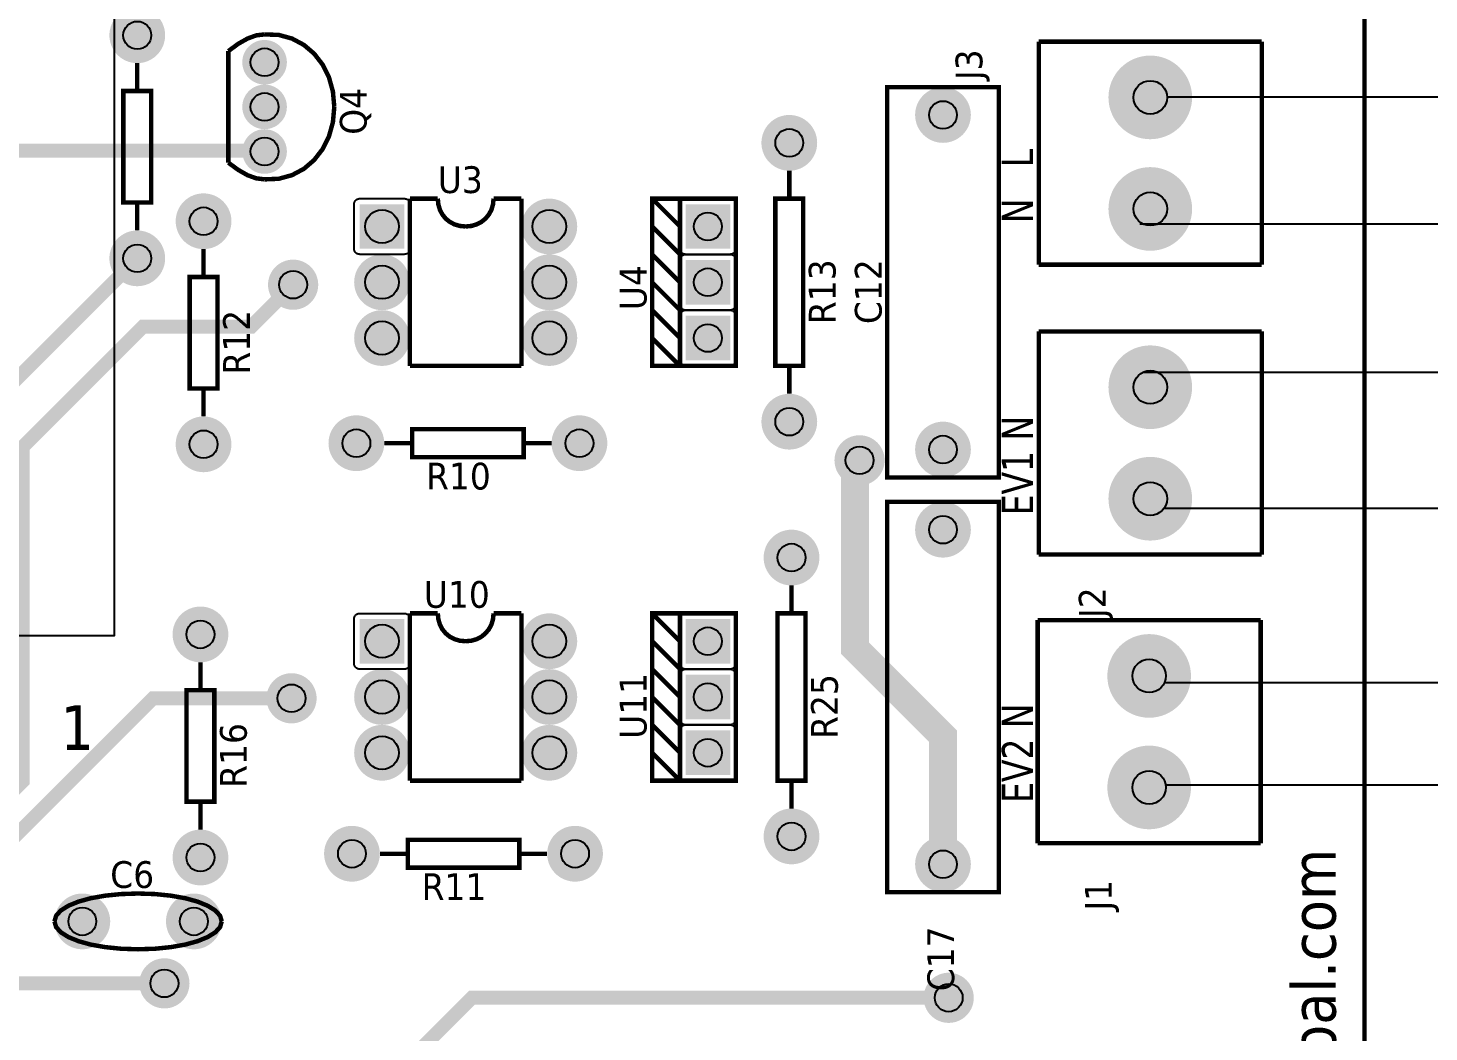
# Model space of a CAD drawing. Header units: millimetres. Extents: x 123.5 to 144.3, y 105.4 to 121.6.
# Drawn here: x 129.48 to 133.248, y 110.786 to 113.487 of the extents above; entities that cross this region are included whole.
import ezdxf

# ---------------------------------------------------------------- set-up
doc = ezdxf.new("R2010")
doc.units = ezdxf.units.MM
doc.layers.add('DESC', color=250, linetype='Continuous')
doc.layers.add('WIRES', color=7, linetype='Continuous')
doc.styles.get("Standard").update_dxf_attribs({"font": 'tahoma.ttf'})

# ---------------------------------------------------------------- blocks, each defined once
blk = doc.blocks.new('EPAD')
at = {"const_width": 0.5}
blk.add_lwpolyline([(-0.25, 0, 1), (0.25, 0, 1)], format="xyb", close=True, dxfattribs=at)
blk = doc.blocks.new('RPAD')
blk.add_trace([(-0.5, -0.5), (-0.5, 0.5), (0.5, -0.5), (0.5, 0.5)])
blk = doc.blocks.new('tarjetaa')
for points, const_width in [([(127.5557, 109.8881), (132.5833, 109.8881), (132.5833, 114.3448), (127.5557, 114.3448), (127.5557, 109.8881)], 0.008), ([(127.5557, 109.8881), (132.5833, 109.8881), (132.5833, 114.3448), (127.5557, 114.3448), (127.5557, 109.8881)], 0.008), ([(127.5557, 109.8881), (132.5833, 109.8881), (132.5833, 114.3448), (127.5557, 114.3448), (127.5557, 109.8881)], 0.008), ([(130.006, 113.3638), (130.006, 112.6267), (130.1462, 112.4865), (130.6095, 112.4865), (130.6108, 112.4852)], 0.025), ([(130.4312, 110.9935), (129.1629, 110.9935), (129.0832, 111.0731), (129.0832, 112.6547), (128.9753, 112.7626)], 0.025), ([(130.6108, 112.6952), (130.5957, 112.6934), (130.5802, 112.6877), (130.5637, 112.6784), (130.5458, 112.6652)], 0.008), ([(130.6108, 112.6952), (130.5957, 112.6934), (130.5802, 112.6877), (130.5637, 112.6784), (130.5458, 112.6652)], 0.008), ([(130.6108, 112.6952), (130.5957, 112.6934), (130.5802, 112.6877), (130.5637, 112.6784), (130.5458, 112.6652)], 0.008), ([(130.6108, 112.6952), (130.6364, 112.6942), (130.66, 112.6877), (130.6813, 112.6763), (130.6997, 112.6606), (130.7148, 112.6411), (130.7262, 112.6183), (130.7333, 112.5928), (130.7358, 112.5652)], 0.008), ([(130.6108, 112.6952), (130.6364, 112.6942), (130.66, 112.6877), (130.6813, 112.6763), (130.6997, 112.6606), (130.7148, 112.6411), (130.7262, 112.6183), (130.7333, 112.5928), (130.7358, 112.5652)], 0.008), ([(130.6108, 112.6952), (130.6364, 112.6942), (130.66, 112.6877), (130.6813, 112.6763), (130.6997, 112.6606), (130.7148, 112.6411), (130.7262, 112.6183), (130.7333, 112.5928), (130.7358, 112.5652)], 0.008), ([(132.399, 112.6822), (131.999, 112.6822)], 0.008), ([(131.999, 112.6822), (131.999, 112.2822)], 0.008), ([(132.399, 112.6822), (131.999, 112.6822)], 0.008), ([(131.999, 112.6822), (131.999, 112.2822)], 0.008), ([(132.399, 112.6822), (131.999, 112.6822)], 0.008), ([(131.999, 112.6822), (131.999, 112.2822)], 0.008), ([(132.399, 112.6822), (132.399, 112.2822)], 0.008), ([(132.399, 112.6822), (132.399, 112.2822)], 0.008), ([(132.399, 112.6822), (132.399, 112.2822)], 0.008), ([(131.8375, 110.9676), (130.9824, 110.9676), (130.675, 110.6601), (129.4017, 110.6601), (129.0203, 111.0416), (129.0203, 112.5398), (128.9117, 112.6484)], 0.025), ([(130.3825, 112.5936), (130.3825, 112.6436)], 0.008), ([(130.3825, 112.5936), (130.3825, 112.6436)], 0.008), ([(130.3825, 112.5936), (130.3825, 112.6436)], 0.008), ([(130.5458, 112.6652), (130.5458, 112.4652)], 0.008), ([(130.5458, 112.6652), (130.5458, 112.4652)], 0.008), ([(130.5458, 112.6652), (130.5458, 112.4652)], 0.008), ([(130.3575, 112.3936), (130.4075, 112.3936), (130.4075, 112.5936), (130.3575, 112.5936), (130.3575, 112.3936)], 0.008), ([(130.3575, 112.3936), (130.4075, 112.3936), (130.4075, 112.5936), (130.3575, 112.5936), (130.3575, 112.3936)], 0.008), ([(130.3575, 112.3936), (130.4075, 112.3936), (130.4075, 112.5936), (130.3575, 112.5936), (130.3575, 112.3936)], 0.008), ([(131.7273, 111.9007), (131.9273, 111.9007), (131.9273, 112.6007), (131.7273, 112.6007), (131.7273, 111.9007)], 0.008), ([(131.7273, 111.9007), (131.9273, 111.9007), (131.9273, 112.6007), (131.7273, 112.6007), (131.7273, 111.9007)], 0.008), ([(131.7273, 111.9007), (131.9273, 111.9007), (131.9273, 112.6007), (131.7273, 112.6007), (131.7273, 111.9007)], 0.008), ([(130.6108, 112.4352), (130.6364, 112.4363), (130.66, 112.4428), (130.6813, 112.4541), (130.6997, 112.4699), (130.7148, 112.4894), (130.7262, 112.5122), (130.7333, 112.5376), (130.7358, 112.5652)], 0.008), ([(130.6108, 112.4352), (130.6364, 112.4363), (130.66, 112.4428), (130.6813, 112.4541), (130.6997, 112.4699), (130.7148, 112.4894), (130.7262, 112.5122), (130.7333, 112.5376), (130.7358, 112.5652)], 0.008), ([(130.6108, 112.4352), (130.6364, 112.4363), (130.66, 112.4428), (130.6813, 112.4541), (130.6997, 112.4699), (130.7148, 112.4894), (130.7262, 112.5122), (130.7333, 112.5376), (130.7358, 112.5652)], 0.008), ([(130.6108, 112.4352), (130.5957, 112.4371), (130.5802, 112.4427), (130.5637, 112.4521), (130.5458, 112.4652)], 0.008), ([(130.6108, 112.4352), (130.5957, 112.4371), (130.5802, 112.4427), (130.5637, 112.4521), (130.5458, 112.4652)], 0.008), ([(130.6108, 112.4352), (130.5957, 112.4371), (130.5802, 112.4427), (130.5637, 112.4521), (130.5458, 112.4652)], 0.008), ([(131.5517, 112.4507), (131.5517, 112.4007)], 0.008), ([(131.5517, 112.4507), (131.5517, 112.4007)], 0.008), ([(131.5517, 112.4507), (131.5517, 112.4007)], 0.008), ([(130.3825, 112.3436), (130.3825, 112.3936)], 0.008), ([(130.3825, 112.3436), (130.3825, 112.3936)], 0.008), ([(130.3825, 112.3436), (130.3825, 112.3936)], 0.008), ([(130.8714, 112.4007), (130.9214, 112.4007)], 0.008), ([(130.8714, 112.4007), (130.8714, 112.1007)], 0.008), ([(130.8714, 112.4007), (130.9214, 112.4007)], 0.008), ([(130.8714, 112.4007), (130.8714, 112.1007)], 0.008), ([(130.8714, 112.4007), (130.9214, 112.4007)], 0.008), ([(130.8714, 112.4007), (130.8714, 112.1007)], 0.008), ([(130.9714, 112.3507), (130.961, 112.3517), (130.9514, 112.3545), (130.9429, 112.3589), (130.9356, 112.3648), (130.9296, 112.3722), (130.9252, 112.3807), (130.9224, 112.3902), (130.9214, 112.4007)], 0.008), ([(130.9714, 112.3507), (130.961, 112.3517), (130.9514, 112.3545), (130.9429, 112.3589), (130.9356, 112.3648), (130.9296, 112.3722), (130.9252, 112.3807), (130.9224, 112.3902), (130.9214, 112.4007)], 0.008), ([(130.9714, 112.3507), (130.961, 112.3517), (130.9514, 112.3545), (130.9429, 112.3589), (130.9356, 112.3648), (130.9296, 112.3722), (130.9252, 112.3807), (130.9224, 112.3902), (130.9214, 112.4007)], 0.008), ([(130.9714, 112.3507), (130.9816, 112.3517), (130.9911, 112.3545), (130.9996, 112.3589), (131.0069, 112.3648), (131.013, 112.3722), (131.0176, 112.3807), (131.0204, 112.3902), (131.0214, 112.4007)], 0.008), ([(130.9714, 112.3507), (130.9816, 112.3517), (130.9911, 112.3545), (130.9996, 112.3589), (131.0069, 112.3648), (131.013, 112.3722), (131.0176, 112.3807), (131.0204, 112.3902), (131.0214, 112.4007)], 0.008), ([(130.9714, 112.3507), (130.9816, 112.3517), (130.9911, 112.3545), (130.9996, 112.3589), (131.0069, 112.3648), (131.013, 112.3722), (131.0176, 112.3807), (131.0204, 112.3902), (131.0214, 112.4007)], 0.008), ([(131.0214, 112.4007), (131.0714, 112.4007)], 0.008), ([(131.0214, 112.4007), (131.0714, 112.4007)], 0.008), ([(131.0214, 112.4007), (131.0714, 112.4007)], 0.008), ([(131.0714, 112.4007), (131.0714, 112.1007)], 0.008), ([(131.0714, 112.4007), (131.0714, 112.1007)], 0.008), ([(131.0714, 112.4007), (131.0714, 112.1007)], 0.008), ([(131.3557, 112.1007), (131.4557, 112.1007), (131.4557, 112.4007), (131.3557, 112.4007), (131.3557, 112.1007), (131.3057, 112.1007), (131.3057, 112.4007), (131.3557, 112.4007)], 0.008), ([(131.3557, 112.3507), (131.3057, 112.4007)], 0.008), ([(131.3557, 112.1007), (131.4557, 112.1007), (131.4557, 112.4007), (131.3557, 112.4007), (131.3557, 112.1007), (131.3057, 112.1007), (131.3057, 112.4007), (131.3557, 112.4007)], 0.008), ([(131.3557, 112.3507), (131.3057, 112.4007)], 0.008), ([(131.3557, 112.1007), (131.4557, 112.1007), (131.4557, 112.4007), (131.3557, 112.4007), (131.3557, 112.1007), (131.3057, 112.1007), (131.3057, 112.4007), (131.3557, 112.4007)], 0.008), ([(131.3557, 112.3507), (131.3057, 112.4007)], 0.008), ([(131.5267, 112.1007), (131.5767, 112.1007), (131.5767, 112.4007), (131.5267, 112.4007), (131.5267, 112.1007)], 0.008), ([(131.5267, 112.1007), (131.5767, 112.1007), (131.5767, 112.4007), (131.5267, 112.4007), (131.5267, 112.1007)], 0.008), ([(131.5267, 112.1007), (131.5767, 112.1007), (131.5767, 112.4007), (131.5267, 112.4007), (131.5267, 112.1007)], 0.008), ([(131.3557, 112.3007), (131.3057, 112.3507)], 0.008), ([(131.3557, 112.3007), (131.3057, 112.3507)], 0.008), ([(131.3557, 112.3007), (131.3057, 112.3507)], 0.008), ([(129.4061, 111.7188), (129.8065, 111.3183), (130.0222, 111.3183), (130.1147, 111.4108), (130.1147, 112.0259), (130.3825, 112.2936)], 0.025), ([(130.5014, 112.3101), (130.5014, 112.2601)], 0.008), ([(130.5014, 112.3101), (130.5014, 112.2601)], 0.008), ([(130.5014, 112.3101), (130.5014, 112.2601)], 0.008), ([(131.3557, 112.2507), (131.3057, 112.3007)], 0.008), ([(131.3557, 112.2507), (131.3057, 112.3007)], 0.008), ([(131.3557, 112.2507), (131.3057, 112.3007)], 0.008), ([(132.399, 112.2822), (131.999, 112.2822)], 0.008), ([(132.399, 112.2822), (131.999, 112.2822)], 0.008), ([(132.399, 112.2822), (131.999, 112.2822)], 0.008), ([(129.3785, 111.5967), (129.7188, 111.2564), (130.0776, 111.2564), (130.1769, 111.3557), (130.1769, 111.6217), (130.1769, 111.955), (130.3932, 112.1713), (130.587, 112.1713), (130.662, 112.2463)], 0.025), ([(130.4764, 112.0601), (130.5264, 112.0601), (130.5264, 112.2601), (130.4764, 112.2601), (130.4764, 112.0601)], 0.008), ([(130.4764, 112.0601), (130.5264, 112.0601), (130.5264, 112.2601), (130.4764, 112.2601), (130.4764, 112.0601)], 0.008), ([(130.4764, 112.0601), (130.5264, 112.0601), (130.5264, 112.2601), (130.4764, 112.2601), (130.4764, 112.0601)], 0.008), ([(131.3557, 112.2007), (131.3057, 112.2507)], 0.008), ([(131.3557, 112.2007), (131.3057, 112.2507)], 0.008), ([(131.3557, 112.2007), (131.3057, 112.2507)], 0.008), ([(131.3557, 112.1507), (131.3057, 112.2007)], 0.008), ([(131.3557, 112.1507), (131.3057, 112.2007)], 0.008), ([(131.3557, 112.1507), (131.3057, 112.2007)], 0.008), ([(131.3557, 112.1007), (131.3057, 112.1507)], 0.008), ([(131.3557, 112.1007), (131.3057, 112.1507)], 0.008), ([(131.3557, 112.1007), (131.3057, 112.1507)], 0.008), ([(131.999, 112.1625), (132.399, 112.1625)], 0.008), ([(131.999, 111.7625), (131.999, 112.1625)], 0.008), ([(131.999, 112.1625), (132.399, 112.1625)], 0.008), ([(131.999, 111.7625), (131.999, 112.1625)], 0.008), ([(131.999, 112.1625), (132.399, 112.1625)], 0.008), ([(131.999, 111.7625), (131.999, 112.1625)], 0.008), ([(132.399, 111.7625), (132.399, 112.1625)], 0.008), ([(132.399, 111.7625), (132.399, 112.1625)], 0.008), ([(132.399, 111.7625), (132.399, 112.1625)], 0.008), ([(130.8714, 112.1007), (131.0714, 112.1007)], 0.008), ([(130.8714, 112.1007), (131.0714, 112.1007)], 0.008), ([(130.8714, 112.1007), (131.0714, 112.1007)], 0.008), ([(131.5517, 112.1007), (131.5517, 112.0507)], 0.008), ([(131.5517, 112.1007), (131.5517, 112.0507)], 0.008), ([(131.5517, 112.1007), (131.5517, 112.0507)], 0.008), ([(130.5014, 112.0601), (130.5014, 112.0101)], 0.008), ([(130.5014, 112.0601), (130.5014, 112.0101)], 0.008), ([(130.5014, 112.0601), (130.5014, 112.0101)], 0.008), ([(130.8754, 111.9371), (131.0754, 111.9371), (131.0754, 111.9871), (130.8754, 111.9871), (130.8754, 111.9371)], 0.008), ([(130.8754, 111.9371), (131.0754, 111.9371), (131.0754, 111.9871), (130.8754, 111.9871), (130.8754, 111.9371)], 0.008), ([(130.8754, 111.9371), (131.0754, 111.9371), (131.0754, 111.9871), (130.8754, 111.9871), (130.8754, 111.9371)], 0.008), ([(130.8754, 111.9621), (130.8254, 111.9621)], 0.008), ([(130.8754, 111.9621), (130.8254, 111.9621)], 0.008), ([(130.8754, 111.9621), (130.8254, 111.9621)], 0.008), ([(131.1254, 111.9621), (131.0754, 111.9621)], 0.008), ([(131.1254, 111.9621), (131.0754, 111.9621)], 0.008), ([(131.1254, 111.9621), (131.0754, 111.9621)], 0.008), ([(131.8273, 111.207), (131.8273, 111.4367), (131.6695, 111.5945), (131.6695, 111.9231), (131.6777, 111.9314)], 0.05), ([(131.7273, 111.157), (131.9273, 111.157), (131.9273, 111.857), (131.7273, 111.857), (131.7273, 111.157)], 0.008), ([(131.7273, 111.157), (131.9273, 111.157), (131.9273, 111.857), (131.7273, 111.857), (131.7273, 111.157)], 0.008), ([(131.7273, 111.157), (131.9273, 111.157), (131.9273, 111.857), (131.7273, 111.857), (131.7273, 111.157)], 0.008), ([(131.999, 111.7625), (132.399, 111.7625)], 0.008), ([(131.999, 111.7625), (132.399, 111.7625)], 0.008), ([(131.999, 111.7625), (132.399, 111.7625)], 0.008), ([(131.5557, 111.707), (131.5557, 111.657)], 0.008), ([(131.5557, 111.707), (131.5557, 111.657)], 0.008), ([(131.5557, 111.707), (131.5557, 111.657)], 0.008), ([(130.8714, 111.657), (130.9214, 111.657)], 0.008), ([(130.8714, 111.657), (130.8714, 111.357)], 0.008), ([(130.8714, 111.657), (130.9214, 111.657)], 0.008), ([(130.8714, 111.657), (130.8714, 111.357)], 0.008), ([(130.8714, 111.657), (130.9214, 111.657)], 0.008), ([(130.8714, 111.657), (130.8714, 111.357)], 0.008), ([(130.9714, 111.607), (130.961, 111.6079), (130.9514, 111.6107), (130.9429, 111.6151), (130.9356, 111.6211), (130.9296, 111.6284), (130.9252, 111.6369), (130.9224, 111.6465), (130.9214, 111.657)], 0.008), ([(130.9714, 111.607), (130.961, 111.6079), (130.9514, 111.6107), (130.9429, 111.6151), (130.9356, 111.6211), (130.9296, 111.6284), (130.9252, 111.6369), (130.9224, 111.6465), (130.9214, 111.657)], 0.008), ([(130.9714, 111.607), (130.961, 111.6079), (130.9514, 111.6107), (130.9429, 111.6151), (130.9356, 111.6211), (130.9296, 111.6284), (130.9252, 111.6369), (130.9224, 111.6465), (130.9214, 111.657)], 0.008), ([(130.9714, 111.607), (130.9816, 111.6079), (130.9911, 111.6107), (130.9996, 111.6151), (131.0069, 111.6211), (131.013, 111.6284), (131.0176, 111.6369), (131.0204, 111.6465), (131.0214, 111.657)], 0.008), ([(130.9714, 111.607), (130.9816, 111.6079), (130.9911, 111.6107), (130.9996, 111.6151), (131.0069, 111.6211), (131.013, 111.6284), (131.0176, 111.6369), (131.0204, 111.6465), (131.0214, 111.657)], 0.008), ([(130.9714, 111.607), (130.9816, 111.6079), (130.9911, 111.6107), (130.9996, 111.6151), (131.0069, 111.6211), (131.013, 111.6284), (131.0176, 111.6369), (131.0204, 111.6465), (131.0214, 111.657)], 0.008), ([(131.0214, 111.657), (131.0714, 111.657)], 0.008), ([(131.0214, 111.657), (131.0714, 111.657)], 0.008), ([(131.0214, 111.657), (131.0714, 111.657)], 0.008), ([(131.0714, 111.657), (131.0714, 111.357)], 0.008), ([(131.0714, 111.657), (131.0714, 111.357)], 0.008), ([(131.0714, 111.657), (131.0714, 111.357)], 0.008), ([(131.3557, 111.357), (131.4557, 111.357), (131.4557, 111.657), (131.3557, 111.657), (131.3557, 111.357), (131.3057, 111.357), (131.3057, 111.657), (131.3557, 111.657)], 0.008), ([(131.3557, 111.607), (131.3057, 111.657)], 0.008), ([(131.3557, 111.357), (131.4557, 111.357), (131.4557, 111.657), (131.3557, 111.657), (131.3557, 111.357), (131.3057, 111.357), (131.3057, 111.657), (131.3557, 111.657)], 0.008), ([(131.3557, 111.607), (131.3057, 111.657)], 0.008), ([(131.3557, 111.357), (131.4557, 111.357), (131.4557, 111.657), (131.3557, 111.657), (131.3557, 111.357), (131.3057, 111.357), (131.3057, 111.657), (131.3557, 111.657)], 0.008), ([(131.3557, 111.607), (131.3057, 111.657)], 0.008), ([(131.5307, 111.357), (131.5807, 111.357), (131.5807, 111.657), (131.5307, 111.657), (131.5307, 111.357)], 0.008), ([(131.5307, 111.357), (131.5807, 111.357), (131.5807, 111.657), (131.5307, 111.657), (131.5307, 111.357)], 0.008), ([(131.5307, 111.357), (131.5807, 111.357), (131.5807, 111.657), (131.5307, 111.657), (131.5307, 111.357)], 0.008), ([(131.997, 111.6448), (132.397, 111.6448)], 0.008), ([(131.997, 111.2448), (131.997, 111.6448)], 0.008), ([(131.997, 111.6448), (132.397, 111.6448)], 0.008), ([(131.997, 111.2448), (131.997, 111.6448)], 0.008), ([(131.997, 111.6448), (132.397, 111.6448)], 0.008), ([(131.997, 111.2448), (131.997, 111.6448)], 0.008), ([(132.397, 111.2448), (132.397, 111.6448)], 0.008), ([(132.397, 111.2448), (132.397, 111.6448)], 0.008), ([(132.397, 111.2448), (132.397, 111.6448)], 0.008), ([(131.3557, 111.557), (131.3057, 111.607)], 0.008), ([(131.3557, 111.557), (131.3057, 111.607)], 0.008), ([(131.3557, 111.557), (131.3057, 111.607)], 0.008), ([(130.4958, 111.5692), (130.4958, 111.5192)], 0.008), ([(130.4958, 111.5692), (130.4958, 111.5192)], 0.008), ([(130.4958, 111.5692), (130.4958, 111.5192)], 0.008), ([(131.3557, 111.507), (131.3057, 111.557)], 0.008), ([(131.3557, 111.507), (131.3057, 111.557)], 0.008), ([(131.3557, 111.507), (131.3057, 111.557)], 0.008), ([(129.3648, 111.4692), (129.6485, 111.1855), (130.0918, 111.1855), (130.4109, 111.5047), (130.6591, 111.5047)], 0.025), ([(130.4708, 111.3192), (130.5208, 111.3192), (130.5208, 111.5192), (130.4708, 111.5192), (130.4708, 111.3192)], 0.008), ([(130.4708, 111.3192), (130.5208, 111.3192), (130.5208, 111.5192), (130.4708, 111.5192), (130.4708, 111.3192)], 0.008), ([(130.4708, 111.3192), (130.5208, 111.3192), (130.5208, 111.5192), (130.4708, 111.5192), (130.4708, 111.3192)], 0.008), ([(131.3557, 111.457), (131.3057, 111.507)], 0.008), ([(131.3557, 111.457), (131.3057, 111.507)], 0.008), ([(131.3557, 111.457), (131.3057, 111.507)], 0.008), ([(131.3557, 111.407), (131.3057, 111.457)], 0.008), ([(131.3557, 111.407), (131.3057, 111.457)], 0.008), ([(131.3557, 111.407), (131.3057, 111.457)], 0.008), ([(131.3557, 111.357), (131.3057, 111.407)], 0.008), ([(131.3557, 111.357), (131.3057, 111.407)], 0.008), ([(131.3557, 111.357), (131.3057, 111.407)], 0.008), ([(130.8714, 111.357), (131.0714, 111.357)], 0.008), ([(130.8714, 111.357), (131.0714, 111.357)], 0.008), ([(130.8714, 111.357), (131.0714, 111.357)], 0.008), ([(131.5557, 111.357), (131.5557, 111.307)], 0.008), ([(131.5557, 111.357), (131.5557, 111.307)], 0.008), ([(131.5557, 111.357), (131.5557, 111.307)], 0.008), ([(130.4958, 111.3192), (130.4958, 111.2692)], 0.008), ([(130.4958, 111.3192), (130.4958, 111.2692)], 0.008), ([(130.4958, 111.3192), (130.4958, 111.2692)], 0.008), ([(130.8675, 111.2009), (131.0675, 111.2009), (131.0675, 111.2509), (130.8675, 111.2509), (130.8675, 111.2009)], 0.008), ([(130.8675, 111.2009), (131.0675, 111.2009), (131.0675, 111.2509), (130.8675, 111.2509), (130.8675, 111.2009)], 0.008), ([(130.8675, 111.2009), (131.0675, 111.2009), (131.0675, 111.2509), (130.8675, 111.2509), (130.8675, 111.2009)], 0.008), ([(131.997, 111.2448), (132.397, 111.2448)], 0.008), ([(131.997, 111.2448), (132.397, 111.2448)], 0.008), ([(131.997, 111.2448), (132.397, 111.2448)], 0.008), ([(130.8675, 111.2259), (130.8175, 111.2259)], 0.008), ([(130.8675, 111.2259), (130.8175, 111.2259)], 0.008), ([(130.8675, 111.2259), (130.8175, 111.2259)], 0.008), ([(131.1175, 111.2259), (131.0675, 111.2259)], 0.008), ([(131.1175, 111.2259), (131.0675, 111.2259)], 0.008), ([(131.1175, 111.2259), (131.0675, 111.2259)], 0.008), ([(130.234, 111.1046), (130.237, 111.1148), (130.2455, 111.1242), (130.2591, 111.1327), (130.2772, 111.1401), (130.2992, 111.1462), (130.3247, 111.1507), (130.3532, 111.1536), (130.384, 111.1546)], 0.008), ([(130.234, 111.1046), (130.237, 111.1148), (130.2455, 111.1242), (130.2591, 111.1327), (130.2772, 111.1401), (130.2992, 111.1462), (130.3247, 111.1507), (130.3532, 111.1536), (130.384, 111.1546)], 0.008), ([(130.234, 111.1046), (130.237, 111.1148), (130.2455, 111.1242), (130.2591, 111.1327), (130.2772, 111.1401), (130.2992, 111.1462), (130.3247, 111.1507), (130.3532, 111.1536), (130.384, 111.1546)], 0.008), ([(130.534, 111.1046), (130.531, 111.1148), (130.5224, 111.1242), (130.5087, 111.1327), (130.4905, 111.1401), (130.4684, 111.1462), (130.4429, 111.1507), (130.4146, 111.1536), (130.384, 111.1546)], 0.008), ([(130.534, 111.1046), (130.531, 111.1148), (130.5224, 111.1242), (130.5087, 111.1327), (130.4905, 111.1401), (130.4684, 111.1462), (130.4429, 111.1507), (130.4146, 111.1536), (130.384, 111.1546)], 0.008), ([(130.534, 111.1046), (130.531, 111.1148), (130.5224, 111.1242), (130.5087, 111.1327), (130.4905, 111.1401), (130.4684, 111.1462), (130.4429, 111.1507), (130.4146, 111.1536), (130.384, 111.1546)], 0.008), ([(130.234, 111.1046), (130.237, 111.0944), (130.2455, 111.085), (130.2591, 111.0765), (130.2772, 111.0691), (130.2992, 111.063), (130.3247, 111.0585), (130.3532, 111.0556), (130.384, 111.0546)], 0.008), ([(130.234, 111.1046), (130.237, 111.0944), (130.2455, 111.085), (130.2591, 111.0765), (130.2772, 111.0691), (130.2992, 111.063), (130.3247, 111.0585), (130.3532, 111.0556), (130.384, 111.0546)], 0.008), ([(130.234, 111.1046), (130.237, 111.0944), (130.2455, 111.085), (130.2591, 111.0765), (130.2772, 111.0691), (130.2992, 111.063), (130.3247, 111.0585), (130.3532, 111.0556), (130.384, 111.0546)], 0.008), ([(130.534, 111.1046), (130.531, 111.0944), (130.5224, 111.085), (130.5087, 111.0765), (130.4905, 111.0691), (130.4684, 111.063), (130.4429, 111.0585), (130.4146, 111.0556), (130.384, 111.0546)], 0.008), ([(130.534, 111.1046), (130.531, 111.0944), (130.5224, 111.085), (130.5087, 111.0765), (130.4905, 111.0691), (130.4684, 111.063), (130.4429, 111.0585), (130.4146, 111.0556), (130.384, 111.0546)], 0.008), ([(130.534, 111.1046), (130.531, 111.0944), (130.5224, 111.085), (130.5087, 111.0765), (130.4905, 111.0691), (130.4684, 111.063), (130.4429, 111.0585), (130.4146, 111.0556), (130.384, 111.0546)], 0.008)]:
    blk.add_lwpolyline(points, dxfattribs=dict(const_width=const_width))
blk.add_lwpolyline([(129.9921, 113.3282), (129.9921, 111.6172), (130.3417, 111.6172), (130.3417, 113.3282), (129.9921, 113.3282)])
for points in [[(130.8714, 112.3907), (130.8714, 112.3107), (130.8714, 112.3097), (130.8712, 112.3087), (130.871, 112.3077), (130.8707, 112.3068), (130.8702, 112.3059), (130.8698, 112.3051), (130.8692, 112.3043), (130.8685, 112.3036), (130.8678, 112.303), (130.8671, 112.3024), (130.8662, 112.3019), (130.8654, 112.3015), (130.8644, 112.3012), (130.8635, 112.3009), (130.8625, 112.3008), (130.8614, 112.3007), (130.7814, 112.3007), (130.7804, 112.3008), (130.7794, 112.3009), (130.7784, 112.3012), (130.7775, 112.3015), (130.7766, 112.3019), (130.7758, 112.3024), (130.775, 112.303), (130.7743, 112.3036), (130.7737, 112.3043), (130.7731, 112.3051), (130.7726, 112.3059), (130.7722, 112.3068), (130.7719, 112.3077), (130.7716, 112.3087), (130.7715, 112.3097), (130.7714, 112.3107), (130.7714, 112.3907), (130.7715, 112.3918), (130.7716, 112.3928), (130.7719, 112.3937), (130.7722, 112.3947), (130.7726, 112.3955), (130.7731, 112.3964), (130.7737, 112.3971), (130.7743, 112.3978), (130.775, 112.3985), (130.7758, 112.399), (130.7766, 112.3995), (130.7775, 112.3999), (130.7784, 112.4003), (130.7794, 112.4005), (130.7804, 112.4007), (130.7814, 112.4007), (130.8614, 112.4007), (130.8625, 112.4007), (130.8635, 112.4005), (130.8644, 112.4003), (130.8654, 112.3999), (130.8662, 112.3995), (130.8671, 112.399), (130.8678, 112.3985), (130.8685, 112.3978), (130.8692, 112.3971), (130.8698, 112.3964), (130.8702, 112.3955), (130.8707, 112.3947), (130.871, 112.3937), (130.8712, 112.3928), (130.8714, 112.3918), (130.8714, 112.3907)], [(131.3557, 112.3107), (131.3557, 112.3907), (131.3557, 112.3918), (131.3559, 112.3928), (131.3561, 112.3937), (131.3565, 112.3947), (131.3569, 112.3955), (131.3574, 112.3964), (131.3579, 112.3971), (131.3586, 112.3978), (131.3593, 112.3985), (131.3601, 112.399), (131.3609, 112.3995), (131.3618, 112.3999), (131.3627, 112.4003), (131.3636, 112.4005), (131.3646, 112.4007), (131.3657, 112.4007), (131.4457, 112.4007), (131.4467, 112.4007), (131.4477, 112.4005), (131.4487, 112.4003), (131.4496, 112.3999), (131.4505, 112.3995), (131.4513, 112.399), (131.4521, 112.3985), (131.4528, 112.3978), (131.4534, 112.3971), (131.454, 112.3964), (131.4545, 112.3955), (131.4549, 112.3947), (131.4552, 112.3937), (131.4555, 112.3928), (131.4556, 112.3918), (131.4557, 112.3907), (131.4557, 112.3107), (131.4556, 112.3097), (131.4555, 112.3087), (131.4552, 112.3077), (131.4549, 112.3068), (131.4545, 112.3059), (131.454, 112.3051), (131.4534, 112.3043), (131.4528, 112.3036), (131.4521, 112.303), (131.4513, 112.3024), (131.4505, 112.3019), (131.4496, 112.3015), (131.4487, 112.3012), (131.4477, 112.3009), (131.4467, 112.3008), (131.4457, 112.3007), (131.3657, 112.3007), (131.3646, 112.3008), (131.3636, 112.3009), (131.3627, 112.3012), (131.3618, 112.3015), (131.3609, 112.3019), (131.3601, 112.3024), (131.3593, 112.303), (131.3586, 112.3036), (131.3579, 112.3043), (131.3574, 112.3051), (131.3569, 112.3059), (131.3565, 112.3068), (131.3561, 112.3077), (131.3559, 112.3087), (131.3557, 112.3097), (131.3557, 112.3107)], [(131.3557, 112.2107), (131.3557, 112.2907), (131.3557, 112.2918), (131.3559, 112.2928), (131.3561, 112.2937), (131.3565, 112.2947), (131.3569, 112.2955), (131.3574, 112.2964), (131.3579, 112.2971), (131.3586, 112.2978), (131.3593, 112.2985), (131.3601, 112.299), (131.3609, 112.2995), (131.3618, 112.2999), (131.3627, 112.3003), (131.3636, 112.3005), (131.3646, 112.3007), (131.3657, 112.3007), (131.4457, 112.3007), (131.4467, 112.3007), (131.4477, 112.3005), (131.4487, 112.3003), (131.4496, 112.2999), (131.4505, 112.2995), (131.4513, 112.299), (131.4521, 112.2985), (131.4528, 112.2978), (131.4534, 112.2971), (131.454, 112.2964), (131.4545, 112.2955), (131.4549, 112.2947), (131.4552, 112.2937), (131.4555, 112.2928), (131.4556, 112.2918), (131.4557, 112.2907), (131.4557, 112.2107), (131.4556, 112.2097), (131.4555, 112.2087), (131.4552, 112.2077), (131.4549, 112.2068), (131.4545, 112.2059), (131.454, 112.2051), (131.4534, 112.2043), (131.4528, 112.2036), (131.4521, 112.203), (131.4513, 112.2024), (131.4505, 112.2019), (131.4496, 112.2015), (131.4487, 112.2012), (131.4477, 112.2009), (131.4467, 112.2008), (131.4457, 112.2007), (131.3657, 112.2007), (131.3646, 112.2008), (131.3636, 112.2009), (131.3627, 112.2012), (131.3618, 112.2015), (131.3609, 112.2019), (131.3601, 112.2024), (131.3593, 112.203), (131.3586, 112.2036), (131.3579, 112.2043), (131.3574, 112.2051), (131.3569, 112.2059), (131.3565, 112.2068), (131.3561, 112.2077), (131.3559, 112.2087), (131.3557, 112.2097), (131.3557, 112.2107)], [(131.3557, 112.1107), (131.3557, 112.1907), (131.3557, 112.1918), (131.3559, 112.1928), (131.3561, 112.1937), (131.3565, 112.1947), (131.3569, 112.1955), (131.3574, 112.1964), (131.3579, 112.1971), (131.3586, 112.1978), (131.3593, 112.1985), (131.3601, 112.199), (131.3609, 112.1995), (131.3618, 112.1999), (131.3627, 112.2003), (131.3636, 112.2005), (131.3646, 112.2007), (131.3657, 112.2007), (131.4457, 112.2007), (131.4467, 112.2007), (131.4477, 112.2005), (131.4487, 112.2003), (131.4496, 112.1999), (131.4505, 112.1995), (131.4513, 112.199), (131.4521, 112.1985), (131.4528, 112.1978), (131.4534, 112.1971), (131.454, 112.1964), (131.4545, 112.1955), (131.4549, 112.1947), (131.4552, 112.1937), (131.4555, 112.1928), (131.4556, 112.1918), (131.4557, 112.1907), (131.4557, 112.1107), (131.4556, 112.1097), (131.4555, 112.1087), (131.4552, 112.1077), (131.4549, 112.1068), (131.4545, 112.1059), (131.454, 112.1051), (131.4534, 112.1043), (131.4528, 112.1036), (131.4521, 112.103), (131.4513, 112.1024), (131.4505, 112.1019), (131.4496, 112.1015), (131.4487, 112.1012), (131.4477, 112.1009), (131.4467, 112.1008), (131.4457, 112.1007), (131.3657, 112.1007), (131.3646, 112.1008), (131.3636, 112.1009), (131.3627, 112.1012), (131.3618, 112.1015), (131.3609, 112.1019), (131.3601, 112.1024), (131.3593, 112.103), (131.3586, 112.1036), (131.3579, 112.1043), (131.3574, 112.1051), (131.3569, 112.1059), (131.3565, 112.1068), (131.3561, 112.1077), (131.3559, 112.1087), (131.3557, 112.1097), (131.3557, 112.1107)], [(130.8714, 111.647), (130.8714, 111.567), (130.8714, 111.5659), (130.8712, 111.5649), (130.871, 111.564), (130.8707, 111.563), (130.8702, 111.5622), (130.8698, 111.5613), (130.8692, 111.5606), (130.8685, 111.5599), (130.8678, 111.5592), (130.8671, 111.5586), (130.8662, 111.5582), (130.8654, 111.5577), (130.8644, 111.5574), (130.8635, 111.5572), (130.8625, 111.557), (130.8614, 111.557), (130.7814, 111.557), (130.7804, 111.557), (130.7794, 111.5572), (130.7784, 111.5574), (130.7775, 111.5577), (130.7766, 111.5582), (130.7758, 111.5586), (130.775, 111.5592), (130.7743, 111.5599), (130.7737, 111.5606), (130.7731, 111.5613), (130.7726, 111.5622), (130.7722, 111.563), (130.7719, 111.564), (130.7716, 111.5649), (130.7715, 111.5659), (130.7714, 111.567), (130.7714, 111.647), (130.7715, 111.648), (130.7716, 111.649), (130.7719, 111.65), (130.7722, 111.6509), (130.7726, 111.6518), (130.7731, 111.6526), (130.7737, 111.6534), (130.7743, 111.6541), (130.775, 111.6547), (130.7758, 111.6553), (130.7766, 111.6558), (130.7775, 111.6562), (130.7784, 111.6565), (130.7794, 111.6568), (130.7804, 111.6569), (130.7814, 111.657), (130.8614, 111.657), (130.8625, 111.6569), (130.8635, 111.6568), (130.8644, 111.6565), (130.8654, 111.6562), (130.8662, 111.6558), (130.8671, 111.6553), (130.8678, 111.6547), (130.8685, 111.6541), (130.8692, 111.6534), (130.8698, 111.6526), (130.8702, 111.6518), (130.8707, 111.6509), (130.871, 111.65), (130.8712, 111.649), (130.8714, 111.648), (130.8714, 111.647)], [(131.3557, 111.567), (131.3557, 111.647), (131.3557, 111.648), (131.3559, 111.649), (131.3561, 111.65), (131.3565, 111.6509), (131.3569, 111.6518), (131.3574, 111.6526), (131.3579, 111.6534), (131.3586, 111.6541), (131.3593, 111.6547), (131.3601, 111.6553), (131.3609, 111.6558), (131.3618, 111.6562), (131.3627, 111.6565), (131.3636, 111.6568), (131.3646, 111.6569), (131.3657, 111.657), (131.4457, 111.657), (131.4467, 111.6569), (131.4477, 111.6568), (131.4487, 111.6565), (131.4496, 111.6562), (131.4505, 111.6558), (131.4513, 111.6553), (131.4521, 111.6547), (131.4528, 111.6541), (131.4534, 111.6534), (131.454, 111.6526), (131.4545, 111.6518), (131.4549, 111.6509), (131.4552, 111.65), (131.4555, 111.649), (131.4556, 111.648), (131.4557, 111.647), (131.4557, 111.567), (131.4556, 111.5659), (131.4555, 111.5649), (131.4552, 111.564), (131.4549, 111.563), (131.4545, 111.5622), (131.454, 111.5613), (131.4534, 111.5606), (131.4528, 111.5599), (131.4521, 111.5592), (131.4513, 111.5586), (131.4505, 111.5582), (131.4496, 111.5577), (131.4487, 111.5574), (131.4477, 111.5572), (131.4467, 111.557), (131.4457, 111.557), (131.3657, 111.557), (131.3646, 111.557), (131.3636, 111.5572), (131.3627, 111.5574), (131.3618, 111.5577), (131.3609, 111.5582), (131.3601, 111.5586), (131.3593, 111.5592), (131.3586, 111.5599), (131.3579, 111.5606), (131.3574, 111.5613), (131.3569, 111.5622), (131.3565, 111.563), (131.3561, 111.564), (131.3559, 111.5649), (131.3557, 111.5659), (131.3557, 111.567)], [(131.3557, 111.467), (131.3557, 111.547), (131.3557, 111.548), (131.3559, 111.549), (131.3561, 111.55), (131.3565, 111.5509), (131.3569, 111.5518), (131.3574, 111.5526), (131.3579, 111.5534), (131.3586, 111.5541), (131.3593, 111.5547), (131.3601, 111.5553), (131.3609, 111.5558), (131.3618, 111.5562), (131.3627, 111.5565), (131.3636, 111.5568), (131.3646, 111.5569), (131.3657, 111.557), (131.4457, 111.557), (131.4467, 111.5569), (131.4477, 111.5568), (131.4487, 111.5565), (131.4496, 111.5562), (131.4505, 111.5558), (131.4513, 111.5553), (131.4521, 111.5547), (131.4528, 111.5541), (131.4534, 111.5534), (131.454, 111.5526), (131.4545, 111.5518), (131.4549, 111.5509), (131.4552, 111.55), (131.4555, 111.549), (131.4556, 111.548), (131.4557, 111.547), (131.4557, 111.467), (131.4556, 111.4659), (131.4555, 111.4649), (131.4552, 111.464), (131.4549, 111.463), (131.4545, 111.4622), (131.454, 111.4613), (131.4534, 111.4606), (131.4528, 111.4599), (131.4521, 111.4592), (131.4513, 111.4586), (131.4505, 111.4582), (131.4496, 111.4577), (131.4487, 111.4574), (131.4477, 111.4572), (131.4467, 111.457), (131.4457, 111.457), (131.3657, 111.457), (131.3646, 111.457), (131.3636, 111.4572), (131.3627, 111.4574), (131.3618, 111.4577), (131.3609, 111.4582), (131.3601, 111.4586), (131.3593, 111.4592), (131.3586, 111.4599), (131.3579, 111.4606), (131.3574, 111.4613), (131.3569, 111.4622), (131.3565, 111.463), (131.3561, 111.464), (131.3559, 111.4649), (131.3557, 111.4659), (131.3557, 111.467)], [(131.3557, 111.367), (131.3557, 111.447), (131.3557, 111.448), (131.3559, 111.449), (131.3561, 111.45), (131.3565, 111.4509), (131.3569, 111.4518), (131.3574, 111.4526), (131.3579, 111.4534), (131.3586, 111.4541), (131.3593, 111.4547), (131.3601, 111.4553), (131.3609, 111.4558), (131.3618, 111.4562), (131.3627, 111.4565), (131.3636, 111.4568), (131.3646, 111.4569), (131.3657, 111.457), (131.4457, 111.457), (131.4467, 111.4569), (131.4477, 111.4568), (131.4487, 111.4565), (131.4496, 111.4562), (131.4505, 111.4558), (131.4513, 111.4553), (131.4521, 111.4547), (131.4528, 111.4541), (131.4534, 111.4534), (131.454, 111.4526), (131.4545, 111.4518), (131.4549, 111.4509), (131.4552, 111.45), (131.4555, 111.449), (131.4556, 111.448), (131.4557, 111.447), (131.4557, 111.367), (131.4556, 111.3659), (131.4555, 111.3649), (131.4552, 111.364), (131.4549, 111.363), (131.4545, 111.3622), (131.454, 111.3613), (131.4534, 111.3606), (131.4528, 111.3599), (131.4521, 111.3592), (131.4513, 111.3586), (131.4505, 111.3582), (131.4496, 111.3577), (131.4487, 111.3574), (131.4477, 111.3572), (131.4467, 111.357), (131.4457, 111.357), (131.3657, 111.357), (131.3646, 111.357), (131.3636, 111.3572), (131.3627, 111.3574), (131.3618, 111.3577), (131.3609, 111.3582), (131.3601, 111.3586), (131.3593, 111.3592), (131.3586, 111.3599), (131.3579, 111.3606), (131.3574, 111.3613), (131.3569, 111.3622), (131.3565, 111.363), (131.3561, 111.364), (131.3559, 111.3649), (131.3557, 111.3659), (131.3557, 111.367)]]:
    blk.add_lwpolyline(points, close=True)
for centre, radius in [((130.3825, 112.6936), 0.025), ((130.6108, 112.6452), 0.025), ((132.199, 112.5822), 0.03), ((130.6108, 112.5652), 0.025), ((131.8273, 112.5507), 0.025), ((131.5517, 112.5007), 0.025), ((130.6108, 112.4852), 0.025), ((132.199, 112.3822), 0.03), ((130.5014, 112.3601), 0.025), ((130.8214, 112.3507), 0.03), ((131.1214, 112.3507), 0.03), ((131.4057, 112.3507), 0.025), ((130.3825, 112.2936), 0.025), ((130.662, 112.2463), 0.025), ((130.8214, 112.2507), 0.03), ((131.1214, 112.2507), 0.03), ((131.4057, 112.2507), 0.025), ((130.8214, 112.1507), 0.03), ((131.1214, 112.1507), 0.03), ((131.4057, 112.1507), 0.025), ((132.199, 112.0625), 0.03), ((131.5517, 112.0007), 0.025), ((130.5014, 111.9601), 0.025), ((130.7754, 111.9621), 0.025), ((131.1754, 111.9621), 0.025), ((131.8273, 111.9507), 0.025), ((131.6777, 111.9314), 0.025), ((132.199, 111.8625), 0.03), ((131.8273, 111.807), 0.025), ((131.5557, 111.757), 0.025), ((130.4958, 111.6192), 0.025), ((130.8214, 111.607), 0.03), ((131.1214, 111.607), 0.03), ((131.4057, 111.607), 0.025), ((132.197, 111.5448), 0.03), ((130.6591, 111.5047), 0.025), ((130.8214, 111.507), 0.03), ((131.1214, 111.507), 0.03), ((131.4057, 111.507), 0.025), ((130.8214, 111.407), 0.03), ((131.1214, 111.407), 0.03), ((131.4057, 111.407), 0.025), ((132.197, 111.3448), 0.03), ((131.5557, 111.257), 0.025), ((130.4958, 111.2192), 0.025), ((130.7675, 111.2259), 0.025), ((131.1675, 111.2259), 0.025), ((131.8273, 111.207), 0.025), ((130.284, 111.1046), 0.025), ((130.484, 111.1046), 0.025), ((130.4312, 110.9935), 0.025), ((131.8375, 110.9676), 0.025)]:
    blk.add_circle(centre, radius)
for p, xscale, yscale in [((130.3825, 112.6936), 0.1, 0.1), ((130.3825, 112.6936), 0.08, 0.08), ((130.6108, 112.6452), 0.08, 0.08), ((130.6108, 112.6452), 0.06, 0.06), ((132.199, 112.5822), 0.15, 0.15), ((132.199, 112.5822), 0.12, 0.12), ((130.6108, 112.5652), 0.08, 0.08), ((130.6108, 112.5652), 0.06, 0.06), ((131.8273, 112.5507), 0.1, 0.1), ((131.8273, 112.5507), 0.08, 0.08), ((131.5517, 112.5007), 0.1, 0.1), ((130.6108, 112.4852), 0.08, 0.08), ((131.5517, 112.5007), 0.08, 0.08), ((130.6108, 112.4852), 0.06, 0.06), ((132.199, 112.3822), 0.15, 0.15), ((132.199, 112.3822), 0.12, 0.12), ((130.5014, 112.3601), 0.1, 0.1), ((130.5014, 112.3601), 0.08, 0.08), ((131.1214, 112.3507), 0.1, 0.1), ((131.1214, 112.3507), 0.08, 0.08), ((130.3825, 112.2936), 0.1, 0.1), ((130.3825, 112.2936), 0.08, 0.08), ((130.8214, 112.2507), 0.1, 0.1), ((131.1214, 112.2507), 0.1, 0.1), ((130.662, 112.2463), 0.09, 0.09), ((130.662, 112.2463), 0.07, 0.07), ((130.8214, 112.2507), 0.08, 0.08), ((131.1214, 112.2507), 0.08, 0.08), ((130.8214, 112.1507), 0.1, 0.1), ((131.1214, 112.1507), 0.1, 0.1), ((130.8214, 112.1507), 0.08, 0.08), ((131.1214, 112.1507), 0.08, 0.08), ((132.199, 112.0625), 0.15, 0.15), ((132.199, 112.0625), 0.12, 0.12), ((131.5517, 112.0007), 0.1, 0.1), ((131.5517, 112.0007), 0.08, 0.08), ((130.5014, 111.9601), 0.1, 0.1), ((130.5014, 111.9601), 0.08, 0.08), ((130.7754, 111.9621), 0.1, 0.1), ((130.7754, 111.9621), 0.08, 0.08), ((131.1754, 111.9621), 0.1, 0.1), ((131.1754, 111.9621), 0.08, 0.08), ((131.8273, 111.9507), 0.1, 0.1), ((131.6777, 111.9314), 0.09, 0.09), ((131.8273, 111.9507), 0.08, 0.08), ((131.6777, 111.9314), 0.07, 0.07), ((132.199, 111.8625), 0.15, 0.15), ((132.199, 111.8625), 0.12, 0.12), ((131.8273, 111.807), 0.1, 0.1), ((131.8273, 111.807), 0.08, 0.08), ((131.5557, 111.757), 0.1, 0.1), ((131.5557, 111.757), 0.08, 0.08), ((130.4958, 111.6192), 0.1, 0.1), ((130.4958, 111.6192), 0.08, 0.08), ((131.1214, 111.607), 0.1, 0.1), ((131.1214, 111.607), 0.08, 0.08), ((132.197, 111.5448), 0.15, 0.15), ((132.197, 111.5448), 0.12, 0.12), ((130.6591, 111.5047), 0.09, 0.09), ((130.6591, 111.5047), 0.07, 0.07), ((130.8214, 111.507), 0.1, 0.1), ((130.8214, 111.507), 0.08, 0.08), ((131.1214, 111.507), 0.1, 0.1), ((131.1214, 111.507), 0.08, 0.08), ((130.8214, 111.407), 0.1, 0.1), ((130.8214, 111.407), 0.08, 0.08), ((131.1214, 111.407), 0.1, 0.1), ((131.1214, 111.407), 0.08, 0.08), ((132.197, 111.3448), 0.15, 0.15), ((132.197, 111.3448), 0.12, 0.12), ((131.5557, 111.257), 0.1, 0.1), ((131.5557, 111.257), 0.08, 0.08), ((130.4958, 111.2192), 0.1, 0.1), ((130.7675, 111.2259), 0.1, 0.1), ((130.7675, 111.2259), 0.08, 0.08), ((131.1675, 111.2259), 0.1, 0.1), ((131.1675, 111.2259), 0.08, 0.08), ((130.4958, 111.2192), 0.08, 0.08), ((131.8273, 111.207), 0.1, 0.1), ((131.8273, 111.207), 0.08, 0.08), ((130.284, 111.1046), 0.1, 0.1), ((130.284, 111.1046), 0.08, 0.08), ((130.484, 111.1046), 0.1, 0.1), ((130.484, 111.1046), 0.08, 0.08), ((130.4312, 110.9935), 0.09, 0.09), ((130.4312, 110.9935), 0.07, 0.07), ((131.8375, 110.9676), 0.09, 0.09), ((131.8375, 110.9676), 0.07, 0.07)]:
    blk.add_blockref('EPAD', p, dxfattribs=dict(xscale=xscale, yscale=yscale))
at = {"xscale": 0.08, "yscale": 0.08}
for p, rotation in [((130.8214, 112.3507), 270), ((131.4057, 112.3507), 90), ((131.4057, 112.2507), 90), ((131.4057, 112.1507), 90), ((130.8214, 111.607), 270), ((131.4057, 111.607), 90), ((131.4057, 111.507), 90), ((131.4057, 111.407), 90)]:
    blk.add_blockref('RPAD', p, dxfattribs=dict(at, rotation=rotation))
for s, height, width, p in [('J3', 0.048, 1.041667, (131.8979, 112.6133)), ('J3', 0.048, 1.041667, (131.8979, 112.6133)), ('J3', 0.048, 1.041667, (131.8979, 112.6133)), ('Q4', 0.048, 1.041667, (130.7938, 112.5152)), ('Q4', 0.048, 1.041667, (130.7938, 112.5152)), ('Q4', 0.048, 1.041667, (130.7938, 112.5152)), ('N   L', 0.056, 0.892857, (131.9888, 112.3566)), ('N   L', 0.056, 0.892857, (131.9888, 112.3566)), ('N   L', 0.056, 0.892857, (131.9888, 112.3566)), ('U4', 0.048, 1.041667, (131.2957, 112.2007)), ('U4', 0.048, 1.041667, (131.2957, 112.2007)), ('U4', 0.048, 1.041667, (131.2957, 112.2007)), ('R13', 0.048, 1.041667, (131.6347, 112.1757)), ('R13', 0.048, 1.041667, (131.6347, 112.1757)), ('R13', 0.048, 1.041667, (131.6347, 112.1757)), ('C12', 0.048, 1.041667, (131.7173, 112.1757)), ('C12', 0.048, 1.041667, (131.7173, 112.1757)), ('C12', 0.048, 1.041667, (131.7173, 112.1757)), ('R12', 0.048, 1.041667, (130.5844, 112.0851)), ('R12', 0.048, 1.041667, (130.5844, 112.0851)), ('R12', 0.048, 1.041667, (130.5844, 112.0851)), ('EV1 N', 0.056, 0.892857, (131.9888, 111.833)), ('EV1 N', 0.056, 0.892857, (131.9888, 111.833)), ('EV1 N', 0.056, 0.892857, (131.9888, 111.833)), ('J2', 0.048, 1.041667, (132.1189, 111.6487)), ('J2', 0.048, 1.041667, (132.1189, 111.6487)), ('J2', 0.048, 1.041667, (132.1189, 111.6487)), ('U11', 0.048, 1.041667, (131.2957, 111.432)), ('U11', 0.048, 1.041667, (131.2957, 111.432)), ('U11', 0.048, 1.041667, (131.2957, 111.432)), ('R25', 0.048, 1.041667, (131.6387, 111.432)), ('R25', 0.048, 1.041667, (131.6387, 111.432)), ('R25', 0.048, 1.041667, (131.6387, 111.432)), ('EV2 N', 0.056, 0.892857, (131.9888, 111.3172)), ('EV2 N', 0.056, 0.892857, (131.9888, 111.3172)), ('EV2 N', 0.056, 0.892857, (131.9888, 111.3172)), ('R16', 0.048, 1.041667, (130.5788, 111.3442)), ('R16', 0.048, 1.041667, (130.5788, 111.3442)), ('R16', 0.048, 1.041667, (130.5788, 111.3442)), ('J1', 0.048, 1.041667, (132.1298, 111.1241)), ('J1', 0.048, 1.041667, (132.1298, 111.1241)), ('J1', 0.048, 1.041667, (132.1298, 111.1241)), ('C17', 0.048, 1.041667, (131.8473, 110.9792)), ('C17', 0.048, 1.041667, (131.8473, 110.9792)), ('C17', 0.048, 1.041667, (131.8473, 110.9792))]:
    blk.add_text(s, height=height, rotation=90, dxfattribs=dict(width=width)).set_placement(p)
at = {"width": 1.041667}
for s, p in [('U3', (130.9214, 112.4107)), ('U3', (130.9214, 112.4107)), ('U3', (130.9214, 112.4107)), ('R10', (130.9004, 111.8791)), ('R10', (130.9004, 111.8791)), ('R10', (130.9004, 111.8791)), ('U10', (130.8964, 111.667)), ('U10', (130.8964, 111.667)), ('U10', (130.8964, 111.667)), ('C6', (130.334, 111.1646)), ('C6', (130.334, 111.1646)), ('C6', (130.334, 111.1646)), ('R11', (130.8925, 111.1429)), ('R11', (130.8925, 111.1429)), ('R11', (130.8925, 111.1429))]:
    blk.add_text(s, height=0.048, dxfattribs=at).set_placement(p)
blk.add_text('1', height=0.08).set_placement((130.2447, 111.4122))
blk.add_text('1', height=0.08).set_placement((130.2447, 111.4122))
blk.add_text('1', height=0.08).set_placement((130.2447, 111.4122))
blk.add_text('www.jpinglobal.com', height=0.08, rotation=90).set_placement((132.5315, 110.2818))
blk.add_text('www.jpinglobal.com', height=0.08, rotation=90).set_placement((132.5315, 110.2818))
blk.add_text('www.jpinglobal.com', height=0.08, rotation=90).set_placement((132.5315, 110.2818))

msp = doc.modelspace()

# ---------------------------------------------------------------- linework, layer by layer
at = {"layer": 'WIRES'}
for p, q in [((132.5435, 113.3018), (133.5684, 113.3018)), ((134.4809, 112.9589), (132.4708, 112.9589)), ((132.4793, 112.5613), (135.2138, 112.5613)), ((132.5356, 112.1952), (134.2535, 112.1952)), ((132.537, 111.7266), (135.4937, 111.7266)), ((132.54, 111.4511), (133.4794, 111.4511))]:
    msp.add_line(p, q, dxfattribs=at)

# ---------------------------------------------------------------- block references
at = {"layer": 'DESC', "xscale": 1.5, "yscale": 1.5, "zscale": 1.5}
msp.add_blockref('tarjetaa', (-65.8, -55.5731), dxfattribs=at)

doc.saveas('drawing.dxf')
